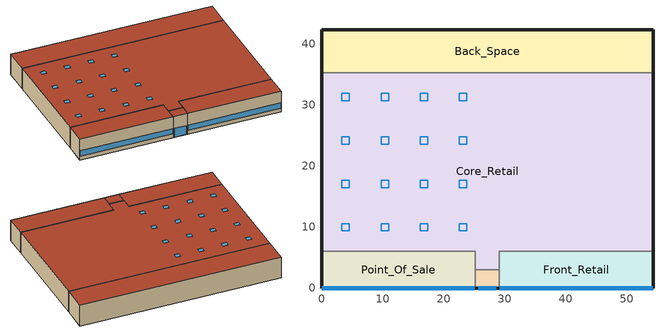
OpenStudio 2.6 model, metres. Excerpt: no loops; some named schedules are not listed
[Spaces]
Core_Retail
 floor ground: 54.27,35.27 54.27,6 29.14,6 29.14,3 25.14,3 25.14,6 0,6 0,35.27 z0
 wall outside: 54.27,6 54.27,35.27 / 0,35.27 0,6 z0:6.1
 wall to Back_Space: 54.27,35.27 0,35.27 z0:6.1
 wall to Front_Entry: 25.14,3 29.14,3 z0:6.1
 wall to Point_Of_Sale: 0,6 25.14,6 25.14,3 z0:6.1
 wall to Front_Retail: 29.14,3 29.14,6 54.27,6 z0:6.1
 roof outside: 29.14,3 29.14,6 54.27,6 54.27,35.27 0,35.27 0,6 25.14,6 25.14,3 z6.1
 skylight: 23.78,16.46 23.78,17.68 22.56,17.68 22.56,16.46 z6.1; 4.57,30.7 4.57,31.92 3.35,31.92 3.35,30.7 z6.1; 4.57,9.35 4.57,10.57 3.35,10.57 3.35,9.35 z6.1; 4.57,16.46 4.57,17.68 3.35,17.68 3.35,16.46 z6.1; 17.37,16.46 17.37,17.68 16.15,17.68 16.15,16.46 z6.1; 17.37,30.7 17.37,31.92 16.15,31.92 16.15,30.7 z6.1; 17.37,23.58 17.37,24.8 16.15,24.8 16.15,23.58 z6.1; 4.57,23.58 4.57,24.8 3.35,24.8 3.35,23.58 z6.1; 17.37,9.35 17.37,10.57 16.15,10.57 16.15,9.35 z6.1; 10.97,23.58 10.97,24.8 9.75,24.8 9.75,23.58 z6.1; 10.97,9.35 10.97,10.57 9.75,10.57 9.75,9.35 z6.1; 23.78,23.58 23.78,24.8 22.56,24.8 22.56,23.58 z6.1; 23.78,30.7 23.78,31.92 22.56,31.92 22.56,30.7 z6.1; 10.97,16.46 10.97,17.68 9.75,17.68 9.75,16.46 z6.1; 23.78,9.35 23.78,10.57 22.56,10.57 22.56,9.35 z6.1; 10.97,30.7 10.97,31.92 9.75,31.92 9.75,30.7 z6.1
Back_Space
 floor ground: 54.27,42.27 54.27,35.27 0,35.27 0,42.27 z0
 wall outside: 54.27,35.27 54.27,42.27 0,42.27 0,35.27 z0:6.1
 roof outside: 54.27,35.27 54.27,42.27 0,42.27 0,35.27 z6.1
Front_Retail
 floor ground: 54.27,6 54.27,0 29.14,0 29.14,6 z0
 wall outside: 29.14,0 54.27,0 54.27,6 z0:6.1
 wall to Front_Entry: 29.14,3 29.14,0 z0:6.1
 window: 29.19,0 54.22,0 z1.14:2.66
 roof outside: 54.27,0 54.27,6 29.14,6 29.14,0 z6.1
Point_Of_Sale
 floor ground: 25.14,6 25.14,0 0,0 0,6 z0
 wall outside: 0,6 0,0 25.14,0 z0:6.1
 wall to Front_Entry: 25.14,0 25.14,3 z0:6.1
 window: 0.05,0 25.09,0 z1.14:2.66
 roof outside: 25.14,0 25.14,6 0,6 0,0 z6.1
Front_Entry
 floor ground: 29.14,3 29.14,0 25.14,0 25.14,3 z0
 wall outside: 25.14,0 29.14,0 z0:6.1
 window: 25.64,0 28.64,0 z0.05:2.66
 roof outside: 29.14,0 29.14,3 25.14,3 25.14,0 z6.1
[Site]
Denver Centennial  Golden   Nr_CO_USA: Latitude {deg}=39.74; Longitude {deg}=-105.18; Time Zone {hr}=-7; Elevation {m}=1829; Terrain=City
[Building]
90.1-2010-RetailStandalone-ASHRAE 169-2006-5B created: 2018-08-18 18:02:05 +0000: North Axis {deg}=0; Default Construction Set=90.1-2010 - Retail - ASHRAE 169-2006-5B; Standards Building Type=RetailStandalone
[Site:GroundTemperature:BuildingSurface]
20.43, 20.47, 20.49, 20.56, 20.67, 22.95, 23.37, 23.44, 23.4, 21.08, 20.69, 20.51
[Site:WaterMainsTemperature]
Calculation Method=Correlation; Annual Average Outdoor Air Temperature {C}=9.7; Maximum Difference In Monthly Average Outdoor Air Temperatures {deltaC}=22.8
[ClimateZones]
Climate Zone Institution Name 1=ASHRAE; Climate Zone Document Name 1=ANSI/ASHRAE Standard 169; Climate Zone Document Year 1=2006; Climate Zone Value 1=ASHRAE 169-2006-5B
[SizingPeriod:DesignDay] Barometric Pressure {Pa}=81198; Sky Clearness=0; Rain Indicator=0; Snow Indicator=0; Day of Month=21; Daylight Saving Time Indicator=0; Humidity Indicating Type=Wetbulb; Dry-Bulb Temperature Range Modifier Type=DefaultMultipliers
Name | Maximum Dry-Bulb Temperature {C} | Daily Dry-Bulb Temperature Range {deltaC} | Humidity Indicating Conditions at Maximum Dry-Bulb | Wind Speed {m/s} | Wind Direction {deg} | Month | Day Type | Solar Model Indicator | ASHRAE Taub | ASHRAE Taud
Denver Centennial  Golden   N Ann Htg 99.6% Condns DB | -18.8 | 0 | -18.8 | 3 | 340 | 12 | WinterDesignDay | ASHRAEClearSky
Denver Centennial  Golden   N Ann Clg .4% Condns DB=>MWB | 33 | 15.2 | 15.7 | 4.9 | 0 | 7 | SummerDesignDay | ASHRAETau | 0.424 | 2.025
Denver Centennial  Golden   N Ann Clg .4% Condns WB=>MDB | 27.3 | 15.2 | 18.4 | 4.9 | 0 | 7 | SummerDesignDay | ASHRAETau | 0.424 | 2.025
[Material:NoMass] Thermal Absorptance=0.9; Solar Absorptance=0.7
Name | Roughness | Thermal Resistance {m2-K/W} | Visible Absorptance
CP02 CARPET PAD | VeryRough | 0.21648 | 0.8
Typical Insulation R-10.94 | Smooth | 1.92744 | 0.7
Typical Carpet Pad | Smooth | 0.21648 | 0.8
Typical Insulation R-8.72 | Smooth | 1.53614 | 0.7
Typical Insulation R-19.72 | Smooth | 3.4722 | 0.7
Typical Insulation R-0.58 | Smooth | 0.101875 | 0.7
Typical Insulation R-1.15 | Smooth | 0.202527 | 0.7
[Material]
Name | Roughness | Thickness {m} | Conductivity {W/m-K} | Density {kg/m3} | Specific Heat {J/kg-K} | Thermal Absorptance | Solar Absorptance | Visible Absorptance
100mm Normalweight concrete floor | MediumSmooth | 0.1016 | 2.31 | 2322 | 832
G01 13mm gypsum board | Smooth | 0.0127 | 0.16 | 800 | 1090 | 0.9 | 0.7 | 0.5
4 in. Normalweight Concrete Floor | MediumRough | 0.1016 | 2.31 | 2322 | 832 | 0.9 | 0.7 | 0.7
1IN Stucco | Smooth | 0.0253 | 0.6918 | 1858 | 837 | 0.9 | 0.7 | 0.92
8IN CONCRETE HW RefBldg | Rough | 0.2032 | 1.311 | 2240 | 836.8 | 0.9 | 0.7 | 0.7
1/2IN Gypsum | Smooth | 0.0127 | 0.16 | 784.9 | 830 | 0.9 | 0.4 | 0.4
Roof Membrane | VeryRough | 0.0095 | 0.16 | 1121.29 | 1460 | 0.9 | 0.77 | 0.7
Metal Roof Surface; F08 Metal surface | Smooth | 0.0008 | 45.28 | 7824 | 500 | 0.9 | 0.7 | 0.7
6 in. Normalweight Concrete Floor | MediumRough | 0.1524 | 2.31 | 2322 | 832 | 0.9 | 0.7 | 0.7
8 in. Concrete Block Basement Wall | MediumRough | 0.2032 | 1.326 | 1842 | 912 | 0.9 | 0.7 | 0.7
G05 25mm wood | MediumSmooth | 0.0254 | 0.15 | 608 | 1630 | 0.9 | 0.5 | 0.5
Std Wood 6inch | MediumSmooth | 0.15 | 0.12 | 540 | 1210 | 0.9 | 0.7 | 0.7
[Construction]
Typical Insulated Exterior Mass Floor R-13.51: Typical Insulation R-10.94, 4 in. Normalweight Concrete Floor, Typical Carpet Pad
Typical Insulated Exterior Mass Wall R-11.11: 1IN Stucco, 8IN CONCRETE HW RefBldg, Typical Insulation R-8.72, 1/2IN Gypsum
Typical IEAD Roof R-20.83: Roof Membrane, Typical Insulation R-19.72, Metal Roof Surface
Typical Interior Floor: 100mm Normalweight concrete floor, CP02 CARPET PAD
Typical Interior Wall: G01 13mm gypsum board, G01 13mm gypsum board
Typical Interior Ceiling: CP02 CARPET PAD, 100mm Normalweight concrete floor
Typical Insulated Carpeted 6in Slab Floor: 6 in. Normalweight Concrete Floor, Typical Carpet Pad
Typical Insulated Basement Mass Wall: 8 in. Concrete Block Basement Wall
U 0.52 SHGC 0.40 Dbl Ref-D Clr 6mm/13mm Air: REF D CLEAR 6MM, AIR 13MM, CLEAR 6MM
Typical Insulated Metal Door R-1.43: F08 Metal surface, Typical Insulation R-0.58
Typical Overhead Door R-2.0: Typical Insulation R-1.15
U 1.17 SHGC 0.49 Sgl Ref-D Clr 6mm: REF D CLEAR 6MM
Typical Interior Window: Clear 3mm
Typical Interior Door; Typical Interior Partition: G05 25mm wood
InteriorFurnishings: Std Wood 6inch
[DefaultConstructionSet]
90.1-2010 - Retail - ASHRAE 169-2006-5B: Default Exterior Surface Constructions=Default Surface Constructions 1; Default Interior Surface Constructions=Default Surface Constructions 2; Default Ground Contact Surface Constructions=Default Surface Constructions 3; Default Exterior SubSurface Constructions=Default Sub Surface Constructions 1; Default Interior SubSurface Constructions=Default Sub Surface Constructions 2; Interior Partition Construction=Typical Interior Partition
[DefaultSurfaceConstructions]
Name | Floor Construction | Wall Construction | Roof Ceiling Construction
Default Surface Constructions 1 | Typical Insulated Exterior Mass Floor R-13.51 | Typical Insulated Exterior Mass Wall R-11.11 | Typical IEAD Roof R-20.83
Default Surface Constructions 2 | Typical Interior Floor | Typical Interior Wall | Typical Interior Ceiling
Default Surface Constructions 3 | Typical Insulated Carpeted 6in Slab Floor | Typical Insulated Basement Mass Wall
[DefaultSubSurfaceConstructions]
Name | Fixed Window Construction | Operable Window Construction | Door Construction | Overhead Door Construction | Skylight Construction | Tubular Daylight Dome Construction | Tubular Daylight Diffuser Construction
Default Sub Surface Constructions 1 | U 0.52 SHGC 0.40 Dbl Ref-D Clr 6mm/13mm Air | U 0.52 SHGC 0.40 Dbl Ref-D Clr 6mm/13mm Air | Typical Insulated Metal Door R-1.43 | Typical Overhead Door R-2.0 | U 1.17 SHGC 0.49 Sgl Ref-D Clr 6mm | Typical Interior Window | Typical Interior Window
Default Sub Surface Constructions 2 | Typical Interior Window | Typical Interior Window | Typical Interior Door
[WindowMaterial:Glazing] Optical Data Type=SpectralAverage; Infrared Transmittance at Normal Incidence=0; Front Side Infrared Hemispherical Emissivity=0.84; Conductivity {W/m-K}=0.9; Dirt Correction Factor for Solar and Visible Transmittance=1; Solar Diffusing=No
Name | Thickness {m} | Solar Transmittance at Normal Incidence | Front Side Solar Reflectance at Normal Incidence | Back Side Solar Reflectance at Normal Incidence | Visible Transmittance at Normal Incidence | Front Side Visible Reflectance at Normal Incidence | Back Side Visible Reflectance at Normal Incidence | Back Side Infrared Hemispherical Emissivity
REF D CLEAR 6MM | 0.006 | 0.429 | 0.308 | 0.379 | 0.334 | 0.453 | 0.505 | 0.82
CLEAR 6MM | 0.006 | 0.775 | 0.071 | 0.071 | 0.881 | 0.08 | 0.08 | 0.84
Clear 3mm | 0.003 | 0.837 | 0.075 | 0.075 | 0.898 | 0.081 | 0.081 | 0.84
[WindowMaterial:Gas]
AIR 13MM: Gas Type=Air; Thickness {m}=0.0127
[Space] Building Story=Building Story 1; Part of Total Floor Area=Yes
Name | Space Type | Thermal Zone
Core_Retail | Retail Retail | Core_Retail ZN
Back_Space | Retail Back_Space | Back_Space ZN
Front_Retail | Retail Retail | Front_Retail ZN
Point_Of_Sale | Retail Point_of_Sale | Point_Of_Sale ZN
Front_Entry | Retail Entry | Front_Entry ZN
[SpaceType] Standards Building Type=Retail
Name | Default Schedule Set | Design Specification Outdoor Air Object | Standards Space Type
Retail Back_Space | Retail Back_Space Schedule Set | Retail Back_Space Ventilation | Back_Space
Retail Entry | Retail Entry Schedule Set | Retail Entry Ventilation | Entry
Retail Point_of_Sale | Retail Point_of_Sale Schedule Set | Retail Point_of_Sale Ventilation | Point_of_Sale
Retail Retail | Retail Retail Schedule Set | Retail Retail Ventilation | Retail
[People:Definition] Number of People Calculation Method=People/Area; People per Space Floor Area {person/m2}=0.161459; Fraction Radiant=0.3
Retail Back_Space People Definition; Retail Entry People Definition; Retail Point_of_Sale People Definition; Retail Retail People Definition
[People] Work Efficiency Schedule=Work Efficiency Schedule; Clothing Insulation Schedule=Clothing Schedule; Air Velocity Schedule=Air Velocity Schedule; Multiplier=1
Name | People Definition | Space or SpaceType
Retail Back_Space People | Retail Back_Space People Definition | Retail Back_Space
Retail Entry People | Retail Entry People Definition | Retail Entry
Retail Point_of_Sale People | Retail Point_of_Sale People Definition | Retail Point_of_Sale
Retail Retail People | Retail Retail People Definition | Retail Retail
[Lights:Definition] Design Level Calculation Method=Watts/Area; Fraction Radiant=0.7; Fraction Visible=0.2
Name | Watts per Space Floor Area {W/m2}
Retail Back_Space Lights Definition | 6.78126
Retail Entry Lights Definition | 9.68752
Retail Point_of_Sale Lights Definition; Retail Retail Lights Definition | 18.0834
[Lights] Fraction Replaceable=1
Name | Lights Definition | Space or SpaceType
Retail Back_Space Lights | Retail Back_Space Lights Definition | Retail Back_Space
Retail Entry Lights | Retail Entry Lights Definition | Retail Entry
Retail Point_of_Sale Lights | Retail Point_of_Sale Lights Definition | Retail Point_of_Sale
Retail Retail Lights | Retail Retail Lights Definition | Retail Retail
[ElectricEquipment:Definition] Design Level Calculation Method=Watts/Area; Fraction Radiant=0.5
Name | Watts per Space Floor Area {W/m2}
Retail Back_Space Elec Equip Definition | 8.07293
Retail Entry Elec Equip Definition; Retail Retail Elec Equip Definition | 3.22917
Retail Point_of_Sale Elec Equip Definition | 21.5278
[ElectricEquipment]
Name | Electric Equipment Definition | Space or SpaceType
Retail Back_Space Elec Equip | Retail Back_Space Elec Equip Definition | Retail Back_Space
Retail Entry Elec Equip | Retail Entry Elec Equip Definition | Retail Entry
Retail Point_of_Sale Elec Equip | Retail Point_of_Sale Elec Equip Definition | Retail Point_of_Sale
Retail Retail Elec Equip | Retail Retail Elec Equip Definition | Retail Retail
[DesignSpecification:OutdoorAir] Outdoor Air Method=Sum; Outdoor Air Flow per Floor Area {m3/s-m2}=0.0006096
Name | Outdoor Air Flow per Person {m3/s-person}
Retail Back_Space Ventilation
Retail Entry Ventilation; Retail Point_of_Sale Ventilation; Retail Retail Ventilation | 0.00353961
[DefaultScheduleSet] Number of People Schedule=RetailStandalone BLDG_OCC_SCH_2010; People Activity Level Schedule=RetailStandalone ACTIVITY_SCH; Electric Equipment Schedule=RetailStandalone BLDG_EQUIP_SCH; Infiltration Schedule=RetailStandalone INFIL_SCH_PNNL
Name | Lighting Schedule
Retail Back_Space Schedule Set | RetailStandalone BLDG_LIGHT_BACK_SCH
Retail Entry Schedule Set | RetailStandalone BLDG_LIGHT_ENTRY_SCH
Retail Point_of_Sale Schedule Set | RetailStandalone BLDG_LIGHT_FRONT_SCH
Retail Retail Schedule Set | RetailStandalone BLDG_LIGHT_SCH
[ThermostatSetpoint:DualSetpoint] Heating Setpoint Temperature Schedule=RetailStandalone HTGSETP_SCH_NO_OPTIMUM
Name | Cooling Setpoint Temperature Schedule
Retail Entry Thermostat 1 | RetailStandalone FRONT_ENTRY_COOLING
Retail Point_of_Sale Thermostat 1; Retail Retail Thermostat 1; Retail Back_Space Thermostat 1; Retail Retail Thermostat 2 | RetailStandalone CLGSETP_SCH_NO_SETBACK
[SpaceInfiltration:DesignFlowRate]
Name | Space or SpaceType | Schedule | Design Flow Rate Calculation Method | Flow per Exterior Surface Area {m3/s-m2} | Constant Term Coefficient | Temperature Term Coefficient | Velocity Term Coefficient | Velocity Squared Term Coefficient | Design Flow Rate {m3/s}
Back_Space Infiltration | Back_Space | RetailStandalone INFIL_SCH_PNNL | Flow/ExteriorArea | 0.000297767 | 0 | 0 | 0.224 | 0
Core_Retail Infiltration | Core_Retail | RetailStandalone INFIL_SCH_PNNL | Flow/ExteriorArea | 0.000103844 | 0 | 0 | 0.224 | 0
Front_Entry Infiltration | Front_Entry | RetailStandalone INFIL_SCH_PNNL | Flow/ExteriorArea | 0.000381719 | 0 | 0 | 0.224 | 0
Front_Retail Infiltration | Front_Retail | RetailStandalone INFIL_SCH_PNNL | Flow/ExteriorArea | 0.000317386 | 0 | 0 | 0.224 | 0
Point_Of_Sale Infiltration | Point_Of_Sale | RetailStandalone INFIL_SCH_PNNL | Flow/ExteriorArea | 0.000317386 | 0 | 0 | 0.224 | 0
Entry door Infiltration | Front_Entry | RetailStandalone INFIL_Door_Opening_SCH | Flow/Space |  |  |  |  |  | 1.41867
[InternalMass:Definition]
Internal Mass Definition 1: Construction=InteriorFurnishings; Design Level Calculation Method=SurfaceArea/Area; Surface Area per Space Floor Area=2
[InternalMass] Internal Mass Definition=Internal Mass Definition 1; Multiplier=1
Name | Space or SpaceType
Back_Space Mass | Back_Space
Core_Retail Mass | Core_Retail
Point_Of_Sale Mass | Point_Of_Sale
Front_Retail Mass | Front_Retail
Front_Entry Mass | Front_Entry
[ThermalZone] Use Ideal Air Loads=No
Name | Thermostat | Primary Daylighting Control | Fraction of Zone Controlled by Primary Daylighting Control
Front_Entry ZN | Retail Entry Thermostat 1
Point_Of_Sale ZN | Retail Point_of_Sale Thermostat 1 | Point_Of_Sale Daylt Sensor 1 | 0.443333
Front_Retail ZN | Retail Retail Thermostat 1 | Front_Retail Daylt Sensor 1 | 0.443333
Back_Space ZN | Retail Back_Space Thermostat 1
Core_Retail ZN | Retail Retail Thermostat 2 | Core_Retail Daylt Sensor 1 | 0.514639
[Sizing:Zone] Zone Cooling Design Supply Air Temperature Input Method=SupplyAirTemperature; Zone Cooling Design Supply Air Temperature {C}=12.8; Zone Cooling Design Supply Air Temperature Difference {deltaC}=11.11; Zone Heating Design Supply Air Temperature Input Method=SupplyAirTemperature; Zone Heating Design Supply Air Temperature Difference {deltaC}=11.11; Zone Heating Design Supply Air Humidity Ratio {kg-H2O/kg-air}=0.008; Cooling Design Air Flow Method=DesignDay; Heating Design Air Flow Method=DesignDay; Account for Dedicated Outdoor Air System=No; Dedicated Outdoor Air System Control Strategy=NeutralSupplyAir; Dedicated Outdoor Air Low Setpoint Temperature for Design {C}=autosize; Dedicated Outdoor Air High Setpoint Temperature for Design {C}=autosize
Name | Zone Heating Design Supply Air Temperature {C} | Zone Cooling Design Supply Air Humidity Ratio {kg-H2O/kg-air}
Front_Entry ZN | 50 | 0.008
Point_Of_Sale ZN; Front_Retail ZN; Back_Space ZN; Core_Retail ZN | 40 | 0.0085
[AvailabilityManager:NightCycle] Control Type=CycleOnAny; Thermostat Tolerance {deltaC}=1; Cycling Run Time {s}=3600
Availability Manager Night Cycle 1; Availability Manager Night Cycle 2; Availability Manager Night Cycle 3; Availability Manager Night Cycle 4
[Exterior:Lights:Definition]
Name | Design Level {W}
Occ Sensing Exterior Lights Def | 4365.06
NonDimming Exterior Lights Def | 379.58
[Exterior:Lights] Control Option=AstronomicalClock
Name | Exterior Lights Definition | Schedule
Occ Sensing Exterior Lights Def | Occ Sensing Exterior Lights Def | RetailStandalone Exterior_lighting_schedule_b
NonDimming Exterior Lights Def | NonDimming Exterior Lights Def | RetailStandalone Exterior_lighting_schedule_a
[BuildingStory]
Building Story 1: Nominal Z Coordinate {m}=0
[Daylighting:Control] Position Z-Coordinate {m}=0.9144; Illuminance Setpoint {lux}=300; Lighting Control Type=Stepped; Number of Stepped Control Steps=3
Name | Space | Position X-Coordinate {m} | Position Y-Coordinate {m}
Core_Retail Daylt Sensor 1 | Core_Retail | 3.9624 | 3.9624
Front_Retail Daylt Sensor 1 | Front_Retail | 12.5675 | 2.66
Point_Of_Sale Daylt Sensor 1 | Point_Of_Sale | 12.5675 | 2.66
[Schedule:Ruleset]
Name | Default Day Schedule | Summer Design Day Schedule | Winter Design Day Schedule
Clothing Schedule | Clothing Schedule Default Winter Clothes
Air Velocity Schedule | Air Velocity Schedule Default
Work Efficiency Schedule | Work Efficiency Schedule Default
RetailStandalone BLDG_OCC_SCH_2010 | RetailStandalone BLDG_OCC_SCH_2010 Default | RetailStandalone BLDG_OCC_SCH_2010 Summer Design Day | RetailStandalone BLDG_OCC_SCH_2010 Winter Design Day
RetailStandalone ACTIVITY_SCH | RetailStandalone ACTIVITY_SCH Default | RetailStandalone ACTIVITY_SCH Summer Design Day | RetailStandalone ACTIVITY_SCH Winter Design Day
RetailStandalone BLDG_LIGHT_BACK_SCH | RetailStandalone BLDG_LIGHT_BACK_SCH Default | RetailStandalone BLDG_LIGHT_BACK_SCH Summer Design Day | RetailStandalone BLDG_LIGHT_BACK_SCH Winter Design Day
RetailStandalone BLDG_EQUIP_SCH | RetailStandalone BLDG_EQUIP_SCH Default | RetailStandalone BLDG_EQUIP_SCH Summer Design Day | RetailStandalone BLDG_EQUIP_SCH Winter Design Day
RetailStandalone INFIL_SCH_PNNL | RetailStandalone INFIL_SCH_PNNL Default | RetailStandalone INFIL_SCH_PNNL Summer Design Day | RetailStandalone INFIL_SCH_PNNL Winter Design Day
RetailStandalone HTGSETP_SCH_NO_OPTIMUM | RetailStandalone HTGSETP_SCH_NO_OPTIMUM Default | RetailStandalone HTGSETP_SCH_NO_OPTIMUM Summer Design Day | RetailStandalone HTGSETP_SCH_NO_OPTIMUM Winter Design Day
RetailStandalone CLGSETP_SCH_NO_SETBACK | RetailStandalone CLGSETP_SCH_NO_SETBACK Default | RetailStandalone CLGSETP_SCH_NO_SETBACK Summer Design Day | RetailStandalone CLGSETP_SCH_NO_SETBACK Winter Design Day
RetailStandalone BLDG_LIGHT_ENTRY_SCH | RetailStandalone BLDG_LIGHT_ENTRY_SCH Default | RetailStandalone BLDG_LIGHT_ENTRY_SCH Summer Design Day | RetailStandalone BLDG_LIGHT_ENTRY_SCH Winter Design Day
RetailStandalone FRONT_ENTRY_COOLING | RetailStandalone FRONT_ENTRY_COOLING Default | RetailStandalone FRONT_ENTRY_COOLING Summer Design Day | RetailStandalone FRONT_ENTRY_COOLING Winter Design Day
RetailStandalone BLDG_LIGHT_FRONT_SCH | RetailStandalone BLDG_LIGHT_FRONT_SCH Default | RetailStandalone BLDG_LIGHT_FRONT_SCH Summer Design Day | RetailStandalone BLDG_LIGHT_FRONT_SCH Winter Design Day
RetailStandalone BLDG_LIGHT_SCH | RetailStandalone BLDG_LIGHT_SCH Default | RetailStandalone BLDG_LIGHT_SCH Summer Design Day | RetailStandalone BLDG_LIGHT_SCH Winter Design Day
RetailStandalone INFIL_Door_Opening_SCH | RetailStandalone INFIL_Door_Opening_SCH Default | RetailStandalone INFIL_Door_Opening_SCH Summer Design Day | RetailStandalone INFIL_Door_Opening_SCH Winter Design Day
RetailStandalone Exterior_lighting_schedule_b | RetailStandalone Exterior_lighting_schedule_b Default | RetailStandalone Exterior_lighting_schedule_b Summer Design Day | RetailStandalone Exterior_lighting_schedule_b Winter Design Day
RetailStandalone Exterior_lighting_schedule_a | RetailStandalone Exterior_lighting_schedule_a Default | RetailStandalone Exterior_lighting_schedule_a Summer Design Day | RetailStandalone Exterior_lighting_schedule_a Winter Design Day
[Schedule:Day]
RetailStandalone BLDG_OCC_SCH_2010 Default: 9, 0, 0, 10, 0, 0.1, 12, 0, 0.2, 17, 0, 0.4, 18, 0, 0.2, 19, 0, 0.1, 24, 0, 0
RetailStandalone BLDG_OCC_SCH_2010 Summer Design Day; RetailStandalone BLDG_LIGHT_SCH Summer Design Day: 24, 0, 1
RetailStandalone BLDG_OCC_SCH_2010 Winter Design Day; RetailStandalone BLDG_LIGHT_SCH Winter Design Day: 24, 0, 0
RetailStandalone ACTIVITY_SCH Default; RetailStandalone ACTIVITY_SCH Winter Design Day; RetailStandalone ACTIVITY_SCH Summer Design Day: 24, 0, 120
RetailStandalone INFIL_SCH_PNNL Default: 8, 0, 1, 19, 0, 0.25, 24, 0, 1
RetailStandalone INFIL_SCH_PNNL Summer Design Day: 6, 0, 1, 21, 0, 0.25, 24, 0, 1
RetailStandalone INFIL_SCH_PNNL Winter Design Day: 6, 0, 1, 22, 0, 0.25, 24, 0, 1
RetailStandalone HTGSETP_SCH_NO_OPTIMUM Default: 7, 0, 15.56, 19, 0, 21.11, 24, 0, 15.56
RetailStandalone HTGSETP_SCH_NO_OPTIMUM Summer Design Day: 24, 0, 15.56
RetailStandalone HTGSETP_SCH_NO_OPTIMUM Winter Design Day: 6, 0, 15.56, 7, 0, 18.33, 21, 0, 21.11, 24, 0, 15.56
RetailStandalone CLGSETP_SCH_NO_SETBACK Default: 24, 0, 23.89
RetailStandalone CLGSETP_SCH_NO_SETBACK Summer Design Day: 6, 0, 29.44, 7, 0, 26.67, 21, 0, 23.89, 24, 0, 29.44
RetailStandalone CLGSETP_SCH_NO_SETBACK Winter Design Day: 24, 0, 29.44
RetailStandalone FRONT_ENTRY_COOLING Default; RetailStandalone FRONT_ENTRY_COOLING Winter Design Day; RetailStandalone FRONT_ENTRY_COOLING Summer Design Day: 24, 0, 100
RetailStandalone BLDG_LIGHT_SCH Default: 9, 0, 0.05, 10, 0, 0.1, 12, 0, 0.4, 17, 0, 0.6, 18, 0, 0.4, 19, 0, 0.2, 24, 0, 0.05
RetailStandalone INFIL_Door_Opening_SCH Default; RetailStandalone INFIL_Door_Opening_SCH Winter Design Day; RetailStandalone INFIL_Door_Opening_SCH Summer Design Day: 8, 0, 0, 12, 0, 0.144, 18, 0, 1, 20, 0, 0.144, 24, 0, 0
RetailStandalone Exterior_lighting_schedule_b Default; RetailStandalone Exterior_lighting_schedule_b Winter Design Day; RetailStandalone Exterior_lighting_schedule_b Summer Design Day: 6, 0, 0.7, 24, 0, 1
RetailStandalone Exterior_lighting_schedule_a Default; RetailStandalone Exterior_lighting_schedule_a Winter Design Day; RetailStandalone Exterior_lighting_schedule_a Summer Design Day: 6, 0, 0, 24, 0, 1
[Schedule:Rule] Date Specification Type=DateRange; Start Month=1; Start Day=1; End Month=12; End Day=31
Name | Schedule Ruleset | Rule Order | Day Schedule | Apply Saturday | Apply Monday | Apply Tuesday | Apply Wednesday | Apply Thursday | Apply Friday
Schedule Rule 2 | RetailStandalone BLDG_OCC_SCH_2010 | 1 | RetailStandalone BLDG_OCC_SCH_2010 Sat Day | Yes
Schedule Rule 3 | RetailStandalone BLDG_OCC_SCH_2010 | 0 | RetailStandalone BLDG_OCC_SCH_2010 Wkdy Day |  | Yes | Yes | Yes | Yes | Yes
Schedule Rule 8 | RetailStandalone INFIL_SCH_PNNL | 1 | RetailStandalone INFIL_SCH_PNNL SmrDsn|Wkdy Day |  | Yes | Yes | Yes | Yes | Yes
Schedule Rule 9 | RetailStandalone INFIL_SCH_PNNL | 0 | RetailStandalone INFIL_SCH_PNNL WntrDsn|Sat Day | Yes
Schedule Rule 10 | RetailStandalone HTGSETP_SCH_NO_OPTIMUM | 1 | RetailStandalone HTGSETP_SCH_NO_OPTIMUM Sat Day | Yes
Schedule Rule 11 | RetailStandalone HTGSETP_SCH_NO_OPTIMUM | 0 | RetailStandalone HTGSETP_SCH_NO_OPTIMUM Wkdy Day |  | Yes | Yes | Yes | Yes | Yes
Schedule Rule 12 | RetailStandalone CLGSETP_SCH_NO_SETBACK | 0 | RetailStandalone CLGSETP_SCH_NO_SETBACK Default|Sat|Wkdy Day | Yes | Yes | Yes | Yes | Yes | Yes
Schedule Rule 17 | RetailStandalone BLDG_LIGHT_SCH | 1 | RetailStandalone BLDG_LIGHT_SCH Sat Day | Yes
